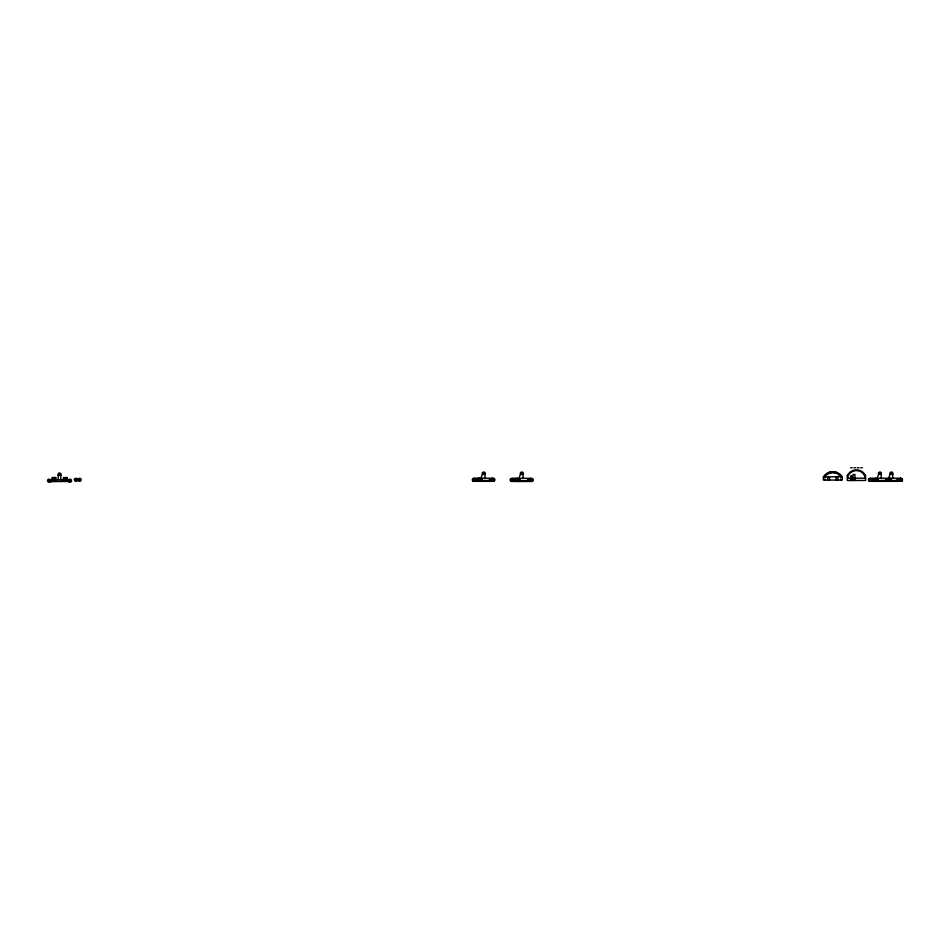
<?xml version="1.0" encoding="UTF-8"?>
<svg xmlns="http://www.w3.org/2000/svg" width="950" height="950" viewBox="0 0 950 950"><rect width="100%" height="100%" fill="white"/><g stroke="black" fill="none" stroke-linecap="round" stroke-linejoin="round"><path stroke-width="1.43" d="M59.114 474.478C60.895 473.872 58.176 475.831 59.601 474.181M513.237 480.189L512.822 481.021A1.544 1.544 0 0 1 510.233 480.332A1.544 1.544 0 0 1 512.121 478.432L512.501 478.586M522.096 473.314L521.657 474.038L521.918 473.385M522.179 473.468L521.574 474.003M890.981 473.67C892.252 472.304 890.863 475.202 891.254 473.242M485.046 477.779L485.046 474.383A1.532 1.532 0 0 0 483.871 472.008A1.532 1.532 0 0 0 482.398 474.216L480.047 480.486L480.047 479.477M523.129 477.862L523.129 474.418A1.556 1.556 0 0 0 521.942 472.008A1.556 1.556 0 0 0 520.446 474.252L518.059 480.617L518.071 478.289L517.311 478.289L517.311 479.584M878.667 474.383L876.221 480.486L876.304 478.194L870.616 478.194C870.687 484.156 870.877 477.838 873.964 479.477M888.63 478.194L890.055 474.216A1.532 1.532 0 0 1 891.528 472.008A1.532 1.532 0 0 1 892.703 474.383L892.703 477.779M59.173 474.608L59.589 474.347M880.246 473.361L880.021 473.967L879.7 473.29M891.765 473.622L891.124 473.718M50.433 480.071L50.255 479.809A1.52 1.52 0 0 0 48.011 479.56A1.52 1.52 0 0 0 47.975 481.816A1.52 1.52 0 0 0 50.231 481.626L68.697 481.46A1.52 1.52 0 0 0 70.977 481.876A1.52 1.52 0 0 0 71.036 479.572A1.52 1.52 0 0 0 68.744 479.845L50.231 479.774M50.208 481.662L52.179 481.341M847.329 475.653L848.504 473.777A9.975 9.975 0 0 1 864.381 473.777L865.557 475.653L865.557 480.486L847.329 480.486L847.329 475.653L848.184 475.653A9.262 9.262 0 0 1 864.702 475.653L865.557 475.653M478.693 479.477L478.693 478.194L474.454 478.194L475.297 481.341L491.827 481.341C493.917 476.176 493.869 483.514 492.67 478.194L482.077 478.194L482.077 481.341M512.383 480.237L513.237 481.472L530.017 481.472L530.872 478.289L520.125 478.289L520.125 481.472M870.616 480.118L871.471 481.341L899.484 481.341L900.327 478.194L889.734 478.194L889.734 481.341M823.377 477.102C827.023 469.858 838.624 469.858 842.27 477.102L842.27 480.071L823.377 480.071L823.377 477.102L841.866 476.52M74.812 479.049L75.026 478.753A1.52 1.52 0 0 1 77.282 478.8A1.52 1.52 0 0 1 77.033 481.044A1.52 1.52 0 0 1 74.824 480.605L74.243 479.18L75.513 479.18L74.824 480.605M864.702 478.194L865.319 475.273M492.919 478.337L492.551 478.491A1.52 1.52 0 0 1 494.701 479.168A1.52 1.52 0 0 1 493.846 481.246A1.52 1.52 0 0 1 491.851 480.201L492.242 480.736M531.133 478.432L530.433 478.836A1.544 1.544 0 0 1 532.796 479.037A1.544 1.544 0 0 1 532.178 481.329A1.544 1.544 0 0 1 530.029 480.332L530.017 480.189M889.093 478.337L888.725 478.491A1.52 1.52 0 0 1 890.874 479.168A1.52 1.52 0 0 1 890.008 481.246A1.52 1.52 0 0 1 888.012 480.201L888.404 480.736M900.576 478.337L900.208 478.491A1.52 1.52 0 0 1 902.357 479.168A1.52 1.52 0 0 1 901.491 481.246A1.52 1.52 0 0 1 899.496 480.201L899.899 480.736M49.637 480.071L50.326 479.94L49.637 481.341L50.326 481.46M69.386 480.071L68.685 479.94L69.386 480.071L68.697 481.46L68.115 480.071M69.386 481.341L68.851 481.697M850.547 467.768L852.245 467.768M853.943 467.768L855.641 467.768M857.328 467.768L859.026 467.768M860.724 467.768L862.422 467.768M482.517 474.383L485.046 474.383M520.564 474.418L523.129 474.418M881.22 474.383L878.572 474.216A1.532 1.532 0 0 1 880.044 472.008A1.532 1.532 0 0 1 881.22 474.383L881.22 477.779M890.174 474.383L892.703 474.383M60.788 475.368A1.532 1.532 0 0 0 59.613 472.993A1.532 1.532 0 0 0 58.14 475.19L60.788 475.368L60.788 480.071M847.329 478.194L865.557 478.194M52.179 478.788L53.069 478.788L53.069 480.071M66.844 478.788L65.954 478.788L65.954 480.071M53.069 479.216L54.423 479.216M474.454 479.346L476.995 479.346L476.995 480.486M492.67 479.346L490.129 479.346L490.129 480.486M870.616 479.346L873.157 479.346L873.157 480.486M888.844 479.346L886.303 479.346L886.303 480.486M900.327 479.346L897.786 479.346L897.786 480.486M482.077 479.477C479.073 477.458 474.644 481.116 474.572 480.284M489.321 479.477L491.827 479.477M512.383 479.453L520.125 479.584M527.476 479.584L530.872 479.453M874.855 479.477L878.251 479.477M885.495 479.477L888.001 479.477M896.978 479.477L899.484 479.477M474.715 480.486L492.409 480.486M870.877 480.486L900.066 480.486M512.644 480.617L530.611 480.617M870.616 478.444L870.366 478.337A1.52 1.52 0 0 0 868.502 480.201A1.52 1.52 0 0 0 871.055 480.89L871.055 480.736M474.572 478.491L474.204 478.337A1.52 1.52 0 0 0 472.328 480.201A1.52 1.52 0 0 0 474.881 480.89L474.881 480.736M823.793 476.52L824.778 477.102C828.056 471.247 837.591 471.247 840.881 477.102M847.566 475.273L848.184 478.194M530.029 480.332L530.433 480.866M850.725 480.486L850.725 475.831L852.162 475.831L852.162 480.486M902.049 478.729L902.049 480.89M901.74 478.491L901.74 481.128M899.484 479.346L899.484 481.341M890.566 478.729L890.566 480.89M890.257 478.491L890.257 481.128M888.001 479.346L888.001 481.341C890.091 476.176 890.043 483.514 888.844 478.194L878.251 478.194L878.251 481.341M875.71 478.194L875.71 481.341M871.471 479.346L871.471 481.341M868.894 478.729L868.894 480.89M854.964 480.486L854.964 474.513L853.005 474.513L853.005 480.486M840.881 479.216L840.881 480.071M840.596 479.216L840.596 480.071M837.947 480.071L837.947 477.517L836.047 477.517L836.047 480.071M835.762 472.019L835.762 473.124M833.898 471.675L833.898 472.744M831.761 471.675L831.761 472.744M829.896 472.019L829.896 473.124M829.564 480.071L829.564 477.517L827.699 477.517L827.699 480.071M825.051 479.216L825.051 480.071M824.778 479.216L824.778 480.071M532.629 478.836L532.629 481.021M532.309 478.586L532.309 481.27M530.017 479.453L530.017 481.472M528.295 479.453L528.295 480.617M517.536 478.289L517.536 481.472M516.681 479.584L516.681 478.289L512.383 478.289L512.501 481.27M515.779 478.289L515.779 480.617M514.959 479.453L514.959 480.617M513.237 479.453L513.237 481.472M510.625 478.836L510.625 481.021M494.392 478.729L494.392 480.89M494.083 478.491L494.083 481.128M491.827 479.346L491.827 481.341M480.13 479.477L480.13 478.194L479.311 478.194L479.311 479.477M479.536 478.194L479.536 481.341M477.803 478.194L477.803 480.486M475.297 479.346L475.297 481.341M472.732 478.729L472.732 480.89M66.844 480.071L66.844 477.517L63.413 477.517L63.413 481.341M65.954 477.767L66.844 477.767L64.6 477.767L64.6 480.071M64.172 479.216L64.172 480.071M58.235 475.368L58.235 480.071M56.002 481.341L56.002 477.517L52.179 477.517L52.179 480.071M54.851 479.216L54.851 480.071M54.423 477.517L54.423 480.071M50.908 480.071L50.908 481.341M882.229 481.128A1.52 1.52 0 0 1 880.697 481.128M881.066 478.337A1.52 1.52 0 0 1 881.861 478.337M863.799 474.228A9.298 9.298 0 0 1 864.702 475.653M473.195 479.655C473.991 482.077 475.059 477.921 473.195 479.655M511.1 479.762C511.907 482.22 513 478.016 511.1 479.762M530.908 479.762C531.715 482.22 532.808 478.016 530.908 479.762M869.357 479.655C870.153 482.077 871.233 477.921 869.357 479.655M900.363 479.655C901.158 482.077 902.239 477.921 900.363 479.655M48.391 480.534C49.163 482.968 50.279 478.824 48.391 480.534M58.698 474.299C59.731 477.541 61.216 472.019 58.698 474.299M69.409 480.534C70.181 482.968 71.297 478.824 69.409 480.534M75.537 479.643C76.309 482.077 77.425 477.933 75.537 479.643M79.04 479.643C79.776 482.077 80.987 477.933 79.04 479.643M482.956 473.314C483.989 476.556 485.474 471.034 482.956 473.314M483.348 473.575L484.013 473.753L483.372 473.492M521.016 473.338C522.061 476.627 523.569 471.022 521.016 473.338M879.13 473.314C880.163 476.556 881.648 471.034 879.13 473.314M890.613 473.314C891.646 476.556 893.131 471.034 890.613 473.314M78.541 478.753L79.016 480.451L78.327 480.605A1.52 1.52 0 0 0 80.536 481.044A1.52 1.52 0 0 0 80.786 478.8A1.52 1.52 0 0 0 78.541 478.753"/></g></svg>
